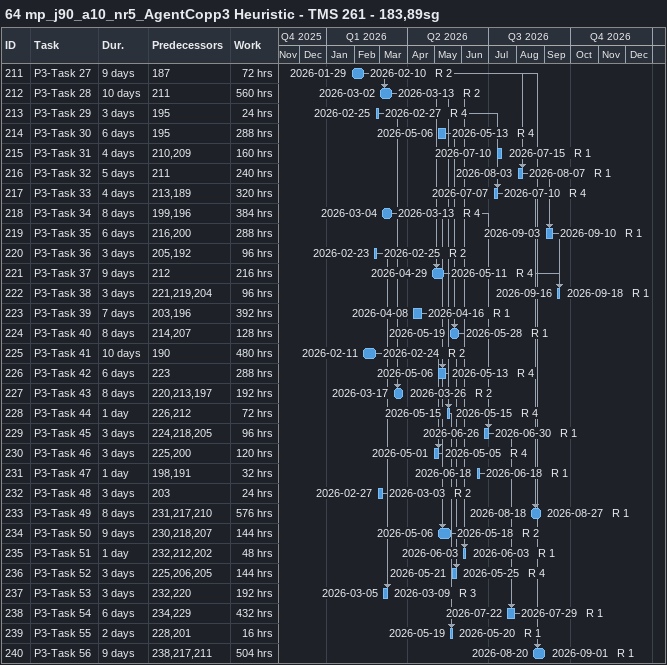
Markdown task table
64 mp_j90_a10_nr5_AgentCopp3 Heuristic - TMS 261 - 183,89sg

| ID | Task | Duration | Start | Finish | Predecessors | Resources | Work (h) |
|---|---|---|---|---|---|---|---|
| 211 | P3-Task 27 | 9d | 2026-01-29 | 2026-02-10 | 187 | R 2 | 72 |
| 212 | P3-Task 28 | 10d | 2026-03-02 | 2026-03-13 | 211 | R 2 | 560 |
| 213 | P3-Task 29 | 3d | 2026-02-25 | 2026-02-27 | 195 | R 4 | 24 |
| 214 | P3-Task 30 | 6d | 2026-05-06 | 2026-05-13 | 195 | R 4 | 288 |
| 215 | P3-Task 31 | 4d | 2026-07-10 | 2026-07-15 | 210, 209 | R 1 | 160 |
| 216 | P3-Task 32 | 5d | 2026-08-03 | 2026-08-07 | 211 | R 1 | 240 |
| 217 | P3-Task 33 | 4d | 2026-07-07 | 2026-07-10 | 213, 189 | R 4 | 320 |
| 218 | P3-Task 34 | 8d | 2026-03-04 | 2026-03-13 | 199, 196 | R 4 | 384 |
| 219 | P3-Task 35 | 6d | 2026-09-03 | 2026-09-10 | 216, 200 | R 1 | 288 |
| 220 | P3-Task 36 | 3d | 2026-02-23 | 2026-02-25 | 205, 192 | R 2 | 96 |
| 221 | P3-Task 37 | 9d | 2026-04-29 | 2026-05-11 | 212 | R 4 | 216 |
| 222 | P3-Task 38 | 3d | 2026-09-16 | 2026-09-18 | 221, 219, 204 | R 1 | 96 |
| 223 | P3-Task 39 | 7d | 2026-04-08 | 2026-04-16 | 203, 196 | R 1 | 392 |
| 224 | P3-Task 40 | 8d | 2026-05-19 | 2026-05-28 | 214, 207 | R 1 | 128 |
| 225 | P3-Task 41 | 10d | 2026-02-11 | 2026-02-24 | 190 | R 2 | 480 |
| 226 | P3-Task 42 | 6d | 2026-05-06 | 2026-05-13 | 223 | R 4 | 288 |
| 227 | P3-Task 43 | 8d | 2026-03-17 | 2026-03-26 | 220, 213, 197 | R 2 | 192 |
| 228 | P3-Task 44 | 1d | 2026-05-15 | 2026-05-15 | 226, 212 | R 4 | 72 |
| 229 | P3-Task 45 | 3d | 2026-06-26 | 2026-06-30 | 224, 218, 205 | R 1 | 96 |
| 230 | P3-Task 46 | 3d | 2026-05-01 | 2026-05-05 | 225, 200 | R 4 | 120 |
| 231 | P3-Task 47 | 1d | 2026-06-18 | 2026-06-18 | 198, 191 | R 1 | 32 |
| 232 | P3-Task 48 | 3d | 2026-02-27 | 2026-03-03 | 203 | R 2 | 24 |
| 233 | P3-Task 49 | 8d | 2026-08-18 | 2026-08-27 | 231, 217, 210 | R 1 | 576 |
| 234 | P3-Task 50 | 9d | 2026-05-06 | 2026-05-18 | 230, 218, 207 | R 2 | 144 |
| 235 | P3-Task 51 | 1d | 2026-06-03 | 2026-06-03 | 232, 212, 202 | R 1 | 48 |
| 236 | P3-Task 52 | 3d | 2026-05-21 | 2026-05-25 | 225, 206, 205 | R 4 | 144 |
| 237 | P3-Task 53 | 3d | 2026-03-05 | 2026-03-09 | 232, 220 | R 3 | 192 |
| 238 | P3-Task 54 | 6d | 2026-07-22 | 2026-07-29 | 234, 229 | R 1 | 432 |
| 239 | P3-Task 55 | 2d | 2026-05-19 | 2026-05-20 | 228, 201 | R 1 | 16 |
| 240 | P3-Task 56 | 9d | 2026-08-20 | 2026-09-01 | 238, 217, 211 | R 1 | 504 |
